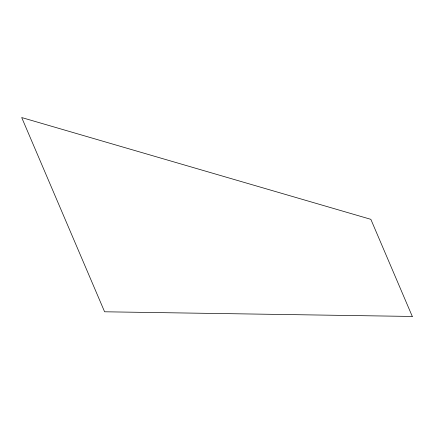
<?xml version="1.0" encoding="UTF-8"?>
<svg xmlns="http://www.w3.org/2000/svg" width="434" height="434" viewBox="0 0 434 434"><rect width="100%" height="100%" fill="white"/><g stroke="black" fill="none" stroke-linecap="round" stroke-linejoin="round"><path stroke-width="0.65" d="M412.3 316.451L104.605 311.786L21.7 117.549L370.848 219.333L412.3 316.451"/></g></svg>
